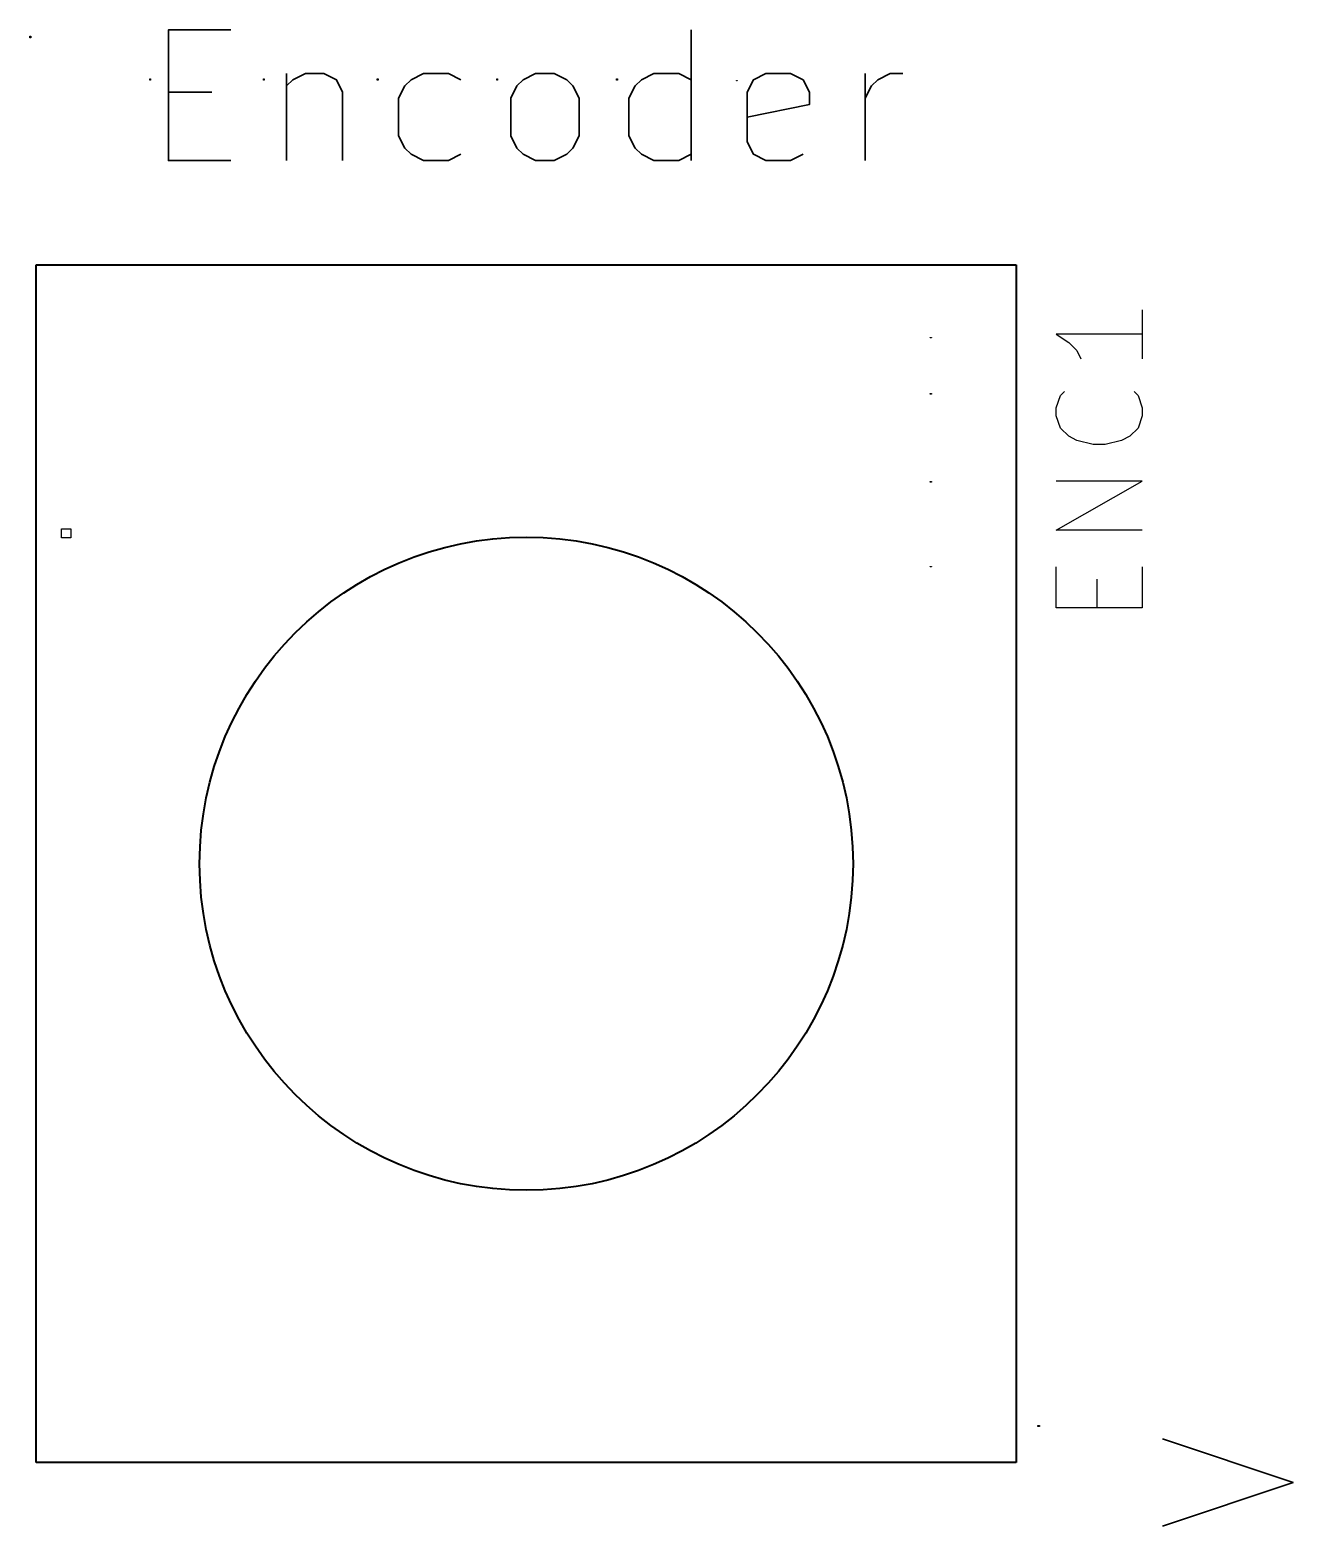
# Model space of a CAD drawing. Header units: millimetres. Extents: x -139 to 75, y -28 to 93.
# Drawn here: x -118.38 to -103.65, y -12.04 to 5.42 of the extents above; entities that cross this region are included whole.
import ezdxf

# ---------------------------------------------------------------- set-up
doc = ezdxf.new("R2010")
doc.units = ezdxf.units.MM
doc.header["$MEASUREMENT"] = 0
doc.header["$XCLIPFRAME"] = 0
doc.layers.add('Layer 1', color=7, linetype='Continuous')
picture_1 = doc.add_image_def('image124.jpg', size_in_pixel=(548, 548))
picture_2 = doc.add_image_def('image214.jpg', size_in_pixel=(109, 73))
picture_3 = doc.add_image_def('image215.jpg', size_in_pixel=(72, 34))
picture_4 = doc.add_image_def('image216.jpg', size_in_pixel=(72, 41))
picture_5 = doc.add_image_def('image217.jpg', size_in_pixel=(72, 44))
picture_6 = doc.add_image_def('image218.jpg', size_in_pixel=(72, 20))
picture_7 = doc.add_image_def('image219.jpg', size_in_pixel=(52, 109))
picture_8 = doc.add_image_def('image220.jpg', size_in_pixel=(47, 73))
picture_9 = doc.add_image_def('image221.jpg', size_in_pixel=(52, 73))
picture_10 = doc.add_image_def('image222.jpg', size_in_pixel=(57, 73))
picture_11 = doc.add_image_def('image223.jpg', size_in_pixel=(52, 73))
picture_12 = doc.add_image_def('image224.jpg', size_in_pixel=(52, 73))
picture_13 = doc.add_image_def('image225.jpg', size_in_pixel=(31, 20))

msp = doc.modelspace()

# ---------------------------------------------------------------- linework, layer by layer
at = {"layer": 'Layer 1', "color": 136, "lineweight": 30}
for points, knots in [([(-116.0373, 3.8919), (-116.0373, 3.8919), (-116.7637, 3.8919), (-116.7637, 3.8919), (-116.7637, 3.8919), (-116.7637, 3.8919), (-116.7637, 5.4159), (-116.7637, 5.4159), (-116.7637, 5.4159), (-116.7637, 5.4159), (-116.0373, 5.4159), (-116.0373, 5.4159)], [0, 0, 0, 0, 0.25, 0.25, 0.25, 0.25, 0.5, 0.5, 0.5, 0.5, 1, 1, 1, 1]), ([(-115.3845, 4.9079), (-115.3845, 4.9079), (-115.3845, 4.9079), (-115.3845, 4.9079), (-115.3845, 4.9079), (-115.3845, 4.9079), (-115.3845, 4.9079), (-115.3845, 4.9079)], [0, 0, 0, 0, 0.3333333, 0.3333333, 0.3333333, 0.3333333, 1, 1, 1, 1]), ([(-115.3845, 4.7631), (-115.3845, 4.7631), (-115.3108, 4.8342), (-115.3108, 4.8342), (-115.3108, 4.8342), (-115.3108, 4.8342), (-115.166, 4.9079), (-115.166, 4.9079), (-115.166, 4.9079), (-115.166, 4.9079), (-114.9501, 4.9079), (-114.9501, 4.9079), (-114.9501, 4.9079), (-114.9501, 4.9079), (-114.8028, 4.8342), (-114.8028, 4.8342), (-114.8028, 4.8342), (-114.8028, 4.8342), (-114.7317, 4.6895), (-114.7317, 4.6895), (-114.7317, 4.6895), (-114.7317, 4.6895), (-114.7317, 3.8919), (-114.7317, 3.8919)], [0, 0, 0, 0, 0.1428571, 0.1428571, 0.1428571, 0.1428571, 0.2857143, 0.2857143, 0.2857143, 0.2857143, 0.4285714, 0.4285714, 0.4285714, 0.4285714, 0.5714286, 0.5714286, 0.5714286, 0.5714286, 0.7142857, 0.7142857, 0.7142857, 0.7142857, 1, 1, 1, 1]), ([(-113.3525, 3.9656), (-113.3525, 3.9656), (-113.4973, 3.8919), (-113.4973, 3.8919), (-113.4973, 3.8919), (-113.4973, 3.8919), (-113.7868, 3.8919), (-113.7868, 3.8919), (-113.7868, 3.8919), (-113.7868, 3.8919), (-113.9341, 3.9656), (-113.9341, 3.9656), (-113.9341, 3.9656), (-113.9341, 3.9656), (-114.0053, 4.0367), (-114.0053, 4.0367), (-114.0053, 4.0367), (-114.0053, 4.0367), (-114.0789, 4.1815), (-114.0789, 4.1815), (-114.0789, 4.1815), (-114.0789, 4.1815), (-114.0789, 4.6183), (-114.0789, 4.6183), (-114.0789, 4.6183), (-114.0789, 4.6183), (-114.0053, 4.7631), (-114.0053, 4.7631), (-114.0053, 4.7631), (-114.0053, 4.7631), (-113.9341, 4.8342), (-113.9341, 4.8342), (-113.9341, 4.8342), (-113.9341, 4.8342), (-113.7868, 4.9079), (-113.7868, 4.9079), (-113.7868, 4.9079), (-113.7868, 4.9079), (-113.4973, 4.9079), (-113.4973, 4.9079), (-113.4973, 4.9079), (-113.4973, 4.9079), (-113.3525, 4.8342), (-113.3525, 4.8342)], [0, 0, 0, 0, 0.0833333, 0.0833333, 0.0833333, 0.0833333, 0.1666667, 0.1666667, 0.1666667, 0.1666667, 0.25, 0.25, 0.25, 0.25, 0.3333333, 0.3333333, 0.3333333, 0.3333333, 0.4166667, 0.4166667, 0.4166667, 0.4166667, 0.5, 0.5, 0.5, 0.5, 0.5833333, 0.5833333, 0.5833333, 0.5833333, 0.6666667, 0.6666667, 0.6666667, 0.6666667, 0.75, 0.75, 0.75, 0.75, 0.8333333, 0.8333333, 0.8333333, 0.8333333, 1, 1, 1, 1]), ([(-112.4813, 3.8919), (-112.4813, 3.8919), (-112.626, 3.9656), (-112.626, 3.9656), (-112.626, 3.9656), (-112.626, 3.9656), (-112.6997, 4.0367), (-112.6997, 4.0367), (-112.6997, 4.0367), (-112.6997, 4.0367), (-112.7708, 4.1815), (-112.7708, 4.1815), (-112.7708, 4.1815), (-112.7708, 4.1815), (-112.7708, 4.6183), (-112.7708, 4.6183), (-112.7708, 4.6183), (-112.7708, 4.6183), (-112.6997, 4.7631), (-112.6997, 4.7631), (-112.6997, 4.7631), (-112.6997, 4.7631), (-112.626, 4.8342), (-112.626, 4.8342), (-112.626, 4.8342), (-112.626, 4.8342), (-112.4813, 4.9079), (-112.4813, 4.9079), (-112.4813, 4.9079), (-112.4813, 4.9079), (-112.2629, 4.9079), (-112.2629, 4.9079), (-112.2629, 4.9079), (-112.2629, 4.9079), (-112.1181, 4.8342), (-112.1181, 4.8342), (-112.1181, 4.8342), (-112.1181, 4.8342), (-112.047, 4.7631), (-112.047, 4.7631), (-112.047, 4.7631), (-112.047, 4.7631), (-111.9734, 4.6183), (-111.9734, 4.6183), (-111.9734, 4.6183), (-111.9734, 4.6183), (-111.9734, 4.1815), (-111.9734, 4.1815), (-111.9734, 4.1815), (-111.9734, 4.1815), (-112.047, 4.0367), (-112.047, 4.0367), (-112.047, 4.0367), (-112.047, 4.0367), (-112.1181, 3.9656), (-112.1181, 3.9656), (-112.1181, 3.9656), (-112.1181, 3.9656), (-112.2629, 3.8919), (-112.2629, 3.8919), (-112.2629, 3.8919), (-112.2629, 3.8919), (-112.4813, 3.8919), (-112.4813, 3.8919)], [0, 0, 0, 0, 0.0588235, 0.0588235, 0.0588235, 0.0588235, 0.1176471, 0.1176471, 0.1176471, 0.1176471, 0.1764706, 0.1764706, 0.1764706, 0.1764706, 0.2352941, 0.2352941, 0.2352941, 0.2352941, 0.2941176, 0.2941176, 0.2941176, 0.2941176, 0.3529412, 0.3529412, 0.3529412, 0.3529412, 0.4117647, 0.4117647, 0.4117647, 0.4117647, 0.4705882, 0.4705882, 0.4705882, 0.4705882, 0.5294118, 0.5294118, 0.5294118, 0.5294118, 0.5882353, 0.5882353, 0.5882353, 0.5882353, 0.6470588, 0.6470588, 0.6470588, 0.6470588, 0.7058824, 0.7058824, 0.7058824, 0.7058824, 0.7647059, 0.7647059, 0.7647059, 0.7647059, 0.8235294, 0.8235294, 0.8235294, 0.8235294, 0.8823529, 0.8823529, 0.8823529, 0.8823529, 1, 1, 1, 1]), ([(-110.6678, 3.9656), (-110.6678, 3.9656), (-110.8126, 3.8919), (-110.8126, 3.8919), (-110.8126, 3.8919), (-110.8126, 3.8919), (-111.1021, 3.8919), (-111.1021, 3.8919), (-111.1021, 3.8919), (-111.1021, 3.8919), (-111.2469, 3.9656), (-111.2469, 3.9656), (-111.2469, 3.9656), (-111.2469, 3.9656), (-111.3206, 4.0367), (-111.3206, 4.0367), (-111.3206, 4.0367), (-111.3206, 4.0367), (-111.3942, 4.1815), (-111.3942, 4.1815), (-111.3942, 4.1815), (-111.3942, 4.1815), (-111.3942, 4.6183), (-111.3942, 4.6183), (-111.3942, 4.6183), (-111.3942, 4.6183), (-111.3206, 4.7631), (-111.3206, 4.7631), (-111.3206, 4.7631), (-111.3206, 4.7631), (-111.2469, 4.8342), (-111.2469, 4.8342), (-111.2469, 4.8342), (-111.2469, 4.8342), (-111.1021, 4.9079), (-111.1021, 4.9079), (-111.1021, 4.9079), (-111.1021, 4.9079), (-110.8126, 4.9079), (-110.8126, 4.9079), (-110.8126, 4.9079), (-110.8126, 4.9079), (-110.6678, 4.8342), (-110.6678, 4.8342)], [0, 0, 0, 0, 0.0833333, 0.0833333, 0.0833333, 0.0833333, 0.1666667, 0.1666667, 0.1666667, 0.1666667, 0.25, 0.25, 0.25, 0.25, 0.3333333, 0.3333333, 0.3333333, 0.3333333, 0.4166667, 0.4166667, 0.4166667, 0.4166667, 0.5, 0.5, 0.5, 0.5, 0.5833333, 0.5833333, 0.5833333, 0.5833333, 0.6666667, 0.6666667, 0.6666667, 0.6666667, 0.75, 0.75, 0.75, 0.75, 0.8333333, 0.8333333, 0.8333333, 0.8333333, 1, 1, 1, 1]), ([(-109.3622, 3.9656), (-109.3622, 3.9656), (-109.507, 3.8919), (-109.507, 3.8919), (-109.507, 3.8919), (-109.507, 3.8919), (-109.7966, 3.8919), (-109.7966, 3.8919), (-109.7966, 3.8919), (-109.7966, 3.8919), (-109.9414, 3.9656), (-109.9414, 3.9656), (-109.9414, 3.9656), (-109.9414, 3.9656), (-110.015, 4.1103), (-110.015, 4.1103), (-110.015, 4.1103), (-110.015, 4.1103), (-110.015, 4.6895), (-110.015, 4.6895), (-110.015, 4.6895), (-110.015, 4.6895), (-109.9414, 4.8342), (-109.9414, 4.8342), (-109.9414, 4.8342), (-109.9414, 4.8342), (-109.7966, 4.9079), (-109.7966, 4.9079), (-109.7966, 4.9079), (-109.7966, 4.9079), (-109.507, 4.9079), (-109.507, 4.9079), (-109.507, 4.9079), (-109.507, 4.9079), (-109.3622, 4.8342), (-109.3622, 4.8342), (-109.3622, 4.8342), (-109.3622, 4.8342), (-109.2886, 4.6895), (-109.2886, 4.6895), (-109.2886, 4.6895), (-109.2886, 4.6895), (-109.2886, 4.5447), (-109.2886, 4.5447), (-109.2886, 4.5447), (-109.2886, 4.5447), (-110.015, 4.3999), (-110.015, 4.3999)], [0, 0, 0, 0, 0.0769231, 0.0769231, 0.0769231, 0.0769231, 0.1538462, 0.1538462, 0.1538462, 0.1538462, 0.2307692, 0.2307692, 0.2307692, 0.2307692, 0.3076923, 0.3076923, 0.3076923, 0.3076923, 0.3846154, 0.3846154, 0.3846154, 0.3846154, 0.4615385, 0.4615385, 0.4615385, 0.4615385, 0.5384615, 0.5384615, 0.5384615, 0.5384615, 0.6153846, 0.6153846, 0.6153846, 0.6153846, 0.6923077, 0.6923077, 0.6923077, 0.6923077, 0.7692308, 0.7692308, 0.7692308, 0.7692308, 0.8461538, 0.8461538, 0.8461538, 0.8461538, 1, 1, 1, 1]), ([(-108.6358, 4.6183), (-108.6358, 4.6183), (-108.5621, 4.7631), (-108.5621, 4.7631), (-108.5621, 4.7631), (-108.5621, 4.7631), (-108.491, 4.8342), (-108.491, 4.8342), (-108.491, 4.8342), (-108.491, 4.8342), (-108.3462, 4.9079), (-108.3462, 4.9079), (-108.3462, 4.9079), (-108.3462, 4.9079), (-108.1989, 4.9079), (-108.1989, 4.9079)], [0, 0, 0, 0, 0.2, 0.2, 0.2, 0.2, 0.4, 0.4, 0.4, 0.4, 0.6, 0.6, 0.6, 0.6, 1, 1, 1, 1]), ([(-115.3845, 4.7631), (-115.3845, 4.7631), (-115.3845, 4.7631), (-115.3845, 4.7631), (-115.3845, 4.7631), (-115.3845, 4.7631), (-115.3845, 4.7631), (-115.3845, 4.7631)], [0, 0, 0, 0, 0.3333333, 0.3333333, 0.3333333, 0.3333333, 1, 1, 1, 1]), ([(-116.7637, 4.6895), (-116.7637, 4.6895), (-116.7637, 4.6895), (-116.7637, 4.6895), (-116.7637, 4.6895), (-116.7637, 4.6895), (-116.7637, 4.6895), (-116.7637, 4.6895)], [0, 0, 0, 0, 0.3333333, 0.3333333, 0.3333333, 0.3333333, 1, 1, 1, 1]), ([(-108.6358, 4.6183), (-108.6358, 4.6183), (-108.6358, 4.6183), (-108.6358, 4.6183), (-108.6358, 4.6183), (-108.6358, 4.6183), (-108.6358, 4.6183), (-108.6358, 4.6183)], [0, 0, 0, 0, 0.3333333, 0.3333333, 0.3333333, 0.3333333, 1, 1, 1, 1]), ([(-116.0373, 3.8919), (-116.0373, 3.8919), (-116.0373, 3.8919), (-116.0373, 3.8919), (-116.0373, 3.8919), (-116.0373, 3.8919), (-116.0373, 3.8919), (-116.0373, 3.8919)], [0, 0, 0, 0, 0.3333333, 0.3333333, 0.3333333, 0.3333333, 1, 1, 1, 1]), ([(-113.3525, 3.9656), (-113.3525, 3.9656), (-113.3525, 3.9656), (-113.3525, 3.9656), (-113.3525, 3.9656), (-113.3525, 3.9656), (-113.3525, 3.9656), (-113.3525, 3.9656)], [0, 0, 0, 0, 0.3333333, 0.3333333, 0.3333333, 0.3333333, 1, 1, 1, 1]), ([(-110.6678, 3.9656), (-110.6678, 3.9656), (-110.6678, 3.9656), (-110.6678, 3.9656), (-110.6678, 3.9656), (-110.6678, 3.9656), (-110.6678, 3.9656), (-110.6678, 3.9656)], [0, 0, 0, 0, 0.3333333, 0.3333333, 0.3333333, 0.3333333, 1, 1, 1, 1]), ([(-110.6678, 3.8919), (-110.6678, 3.8919), (-110.6678, 3.8919), (-110.6678, 3.8919), (-110.6678, 3.8919), (-110.6678, 3.8919), (-110.6678, 3.8919), (-110.6678, 3.8919)], [0, 0, 0, 0, 0.3333333, 0.3333333, 0.3333333, 0.3333333, 1, 1, 1, 1]), ([(-109.3622, 3.9656), (-109.3622, 3.9656), (-109.3622, 3.9656), (-109.3622, 3.9656), (-109.3622, 3.9656), (-109.3622, 3.9656), (-109.3622, 3.9656), (-109.3622, 3.9656)], [0, 0, 0, 0, 0.3333333, 0.3333333, 0.3333333, 0.3333333, 1, 1, 1, 1]), ([(-108.6358, 3.8919), (-108.6358, 3.8919), (-108.6358, 3.8919), (-108.6358, 3.8919), (-108.6358, 3.8919), (-108.6358, 3.8919), (-108.6358, 3.8919), (-108.6358, 3.8919)], [0, 0, 0, 0, 0.3333333, 0.3333333, 0.3333333, 0.3333333, 1, 1, 1, 1]), ([(-105.1712, -12.0363), (-105.1712, -12.0363), (-103.6472, -11.5283), (-103.6472, -11.5283), (-103.6472, -11.5283), (-103.6472, -11.5283), (-105.1712, -11.0203), (-105.1712, -11.0203)], [0, 0, 0, 0, 0.3333333, 0.3333333, 0.3333333, 0.3333333, 1, 1, 1, 1]), ([(-105.1712, -12.0363), (-105.1712, -12.0363), (-105.1712, -12.0363), (-105.1712, -12.0363), (-105.1712, -12.0363), (-105.1712, -12.0363), (-105.1712, -12.0363), (-105.1712, -12.0363)], [0, 0, 0, 0, 0.3333333, 0.3333333, 0.3333333, 0.3333333, 1, 1, 1, 1])]:
    msp.add_open_spline(points, degree=3, knots=knots, dxfattribs=at)
for points in [[(-110.6678, 3.8919), (-110.6678, 3.8919), (-110.6678, 5.4159), (-110.6678, 5.4159)], [(-115.3845, 4.9079), (-115.3845, 4.9079), (-115.3845, 3.8919), (-115.3845, 3.8919)], [(-108.6358, 3.8919), (-108.6358, 3.8919), (-108.6358, 4.9079), (-108.6358, 4.9079)], [(-116.7637, 4.6895), (-116.7637, 4.6895), (-116.2557, 4.6895), (-116.2557, 4.6895)]]:
    msp.add_open_spline(points, degree=3, dxfattribs=at)
at = {"layer": 'Layer 1', "color": 136, "lineweight": 40}
for points in [[(-118.3055, 2.6752), (-118.3055, 2.6752), (-106.8756, 2.6752), (-106.8756, 2.6752)], [(-118.3055, -11.2947), (-118.3055, -11.2947), (-118.3055, 2.6752), (-118.3055, 2.6752)], [(-106.8756, 2.6752), (-106.8756, 2.6752), (-106.8756, -11.2947), (-106.8756, -11.2947)], [(-106.8756, -11.2947), (-106.8756, -11.2947), (-118.3055, -11.2947), (-118.3055, -11.2947)]]:
    msp.add_open_spline(points, degree=3, dxfattribs=at)
for points, knots in [([(-118.3055, 2.6752), (-118.3055, 2.6752), (-118.3055, 2.6752), (-118.3055, 2.6752), (-118.3055, 2.6752), (-118.3055, 2.6752), (-118.3055, 2.6752), (-118.3055, 2.6752)], [0, 0, 0, 0, 0.3333333, 0.3333333, 0.3333333, 0.3333333, 1, 1, 1, 1]), ([(-106.8756, 2.6752), (-106.8756, 2.6752), (-106.8756, 2.6752), (-106.8756, 2.6752), (-106.8756, 2.6752), (-106.8756, 2.6752), (-106.8756, 2.6752), (-106.8756, 2.6752)], [0, 0, 0, 0, 0.3333333, 0.3333333, 0.3333333, 0.3333333, 1, 1, 1, 1]), ([(-108.7793, -4.3099), (-108.7793, -2.2057), (-110.4851, -0.5), (-112.5892, -0.5), (-112.5892, -0.5), (-114.6934, -0.5), (-116.3992, -2.2057), (-116.3992, -4.3099), (-116.3992, -4.3099), (-116.3992, -6.4141), (-114.6934, -8.1199), (-112.5892, -8.1199), (-112.5892, -8.1199), (-110.4851, -8.1199), (-108.7793, -6.4141), (-108.7793, -4.3099)], [0, 0, 0, 0, 0.2, 0.2, 0.2, 0.2, 0.4, 0.4, 0.4, 0.4, 0.6, 0.6, 0.6, 0.6, 1, 1, 1, 1]), ([(-118.3055, -11.2947), (-118.3055, -11.2947), (-118.3055, -11.2947), (-118.3055, -11.2947), (-118.3055, -11.2947), (-118.3055, -11.2947), (-118.3055, -11.2947), (-118.3055, -11.2947)], [0, 0, 0, 0, 0.3333333, 0.3333333, 0.3333333, 0.3333333, 1, 1, 1, 1]), ([(-106.8756, -11.2947), (-106.8756, -11.2947), (-106.8756, -11.2947), (-106.8756, -11.2947), (-106.8756, -11.2947), (-106.8756, -11.2947), (-106.8756, -11.2947), (-106.8756, -11.2947)], [0, 0, 0, 0, 0.3333333, 0.3333333, 0.3333333, 0.3333333, 1, 1, 1, 1])]:
    msp.add_open_spline(points, degree=3, knots=knots, dxfattribs=at)
at = {"layer": 'Layer 1', "color": 136, "lineweight": 25}
for points in [[(-105.4075, 2.152), (-105.4075, 2.152), (-105.4075, 1.5805), (-105.4075, 1.5805)], [(-105.9307, -1.3253), (-105.9307, -1.3253), (-105.9307, -0.99), (-105.9307, -0.99)]]:
    msp.add_open_spline(points, degree=3, dxfattribs=at)
for points, knots in [([(-105.4075, 2.152), (-105.4075, 2.152), (-105.4075, 2.152), (-105.4075, 2.152), (-105.4075, 2.152), (-105.4075, 2.152), (-105.4075, 2.152), (-105.4075, 2.152)], [0, 0, 0, 0, 0.3333333, 0.3333333, 0.3333333, 0.3333333, 1, 1, 1, 1]), ([(-105.4075, 1.8675), (-105.4075, 1.8675), (-106.4082, 1.8675), (-106.4082, 1.8675), (-106.4082, 1.8675), (-106.4082, 1.8675), (-106.2634, 1.771), (-106.2634, 1.771), (-106.2634, 1.771), (-106.2634, 1.771), (-106.1695, 1.677), (-106.1695, 1.677), (-106.1695, 1.677), (-106.1695, 1.677), (-106.1212, 1.5805), (-106.1212, 1.5805)], [0, 0, 0, 0, 0.2, 0.2, 0.2, 0.2, 0.4, 0.4, 0.4, 0.4, 0.6, 0.6, 0.6, 0.6, 1, 1, 1, 1]), ([(-105.4075, 1.8675), (-105.4075, 1.8675), (-105.4075, 1.8675), (-105.4075, 1.8675), (-105.4075, 1.8675), (-105.4075, 1.8675), (-105.4075, 1.8675), (-105.4075, 1.8675)], [0, 0, 0, 0, 0.3333333, 0.3333333, 0.3333333, 0.3333333, 1, 1, 1, 1]), ([(-105.5014, 1.1995), (-105.5014, 1.1995), (-105.4557, 1.1512), (-105.4557, 1.1512), (-105.4557, 1.1512), (-105.4557, 1.1512), (-105.4075, 1.009), (-105.4075, 1.009), (-105.4075, 1.009), (-105.4075, 1.009), (-105.4075, 0.915), (-105.4075, 0.915), (-105.4075, 0.915), (-105.4075, 0.915), (-105.4557, 0.7702), (-105.4557, 0.7702), (-105.4557, 0.7702), (-105.4557, 0.7702), (-105.5497, 0.6763), (-105.5497, 0.6763), (-105.5497, 0.6763), (-105.5497, 0.6763), (-105.6462, 0.628), (-105.6462, 0.628), (-105.6462, 0.628), (-105.6462, 0.628), (-105.8367, 0.5797), (-105.8367, 0.5797), (-105.8367, 0.5797), (-105.8367, 0.5797), (-105.979, 0.5797), (-105.979, 0.5797), (-105.979, 0.5797), (-105.979, 0.5797), (-106.1695, 0.628), (-106.1695, 0.628), (-106.1695, 0.628), (-106.1695, 0.628), (-106.2634, 0.6763), (-106.2634, 0.6763), (-106.2634, 0.6763), (-106.2634, 0.6763), (-106.36, 0.7702), (-106.36, 0.7702), (-106.36, 0.7702), (-106.36, 0.7702), (-106.4082, 0.915), (-106.4082, 0.915), (-106.4082, 0.915), (-106.4082, 0.915), (-106.4082, 1.009), (-106.4082, 1.009), (-106.4082, 1.009), (-106.4082, 1.009), (-106.36, 1.1512), (-106.36, 1.1512), (-106.36, 1.1512), (-106.36, 1.1512), (-106.3117, 1.1995), (-106.3117, 1.1995)], [0, 0, 0, 0, 0.0625, 0.0625, 0.0625, 0.0625, 0.125, 0.125, 0.125, 0.125, 0.1875, 0.1875, 0.1875, 0.1875, 0.25, 0.25, 0.25, 0.25, 0.3125, 0.3125, 0.3125, 0.3125, 0.375, 0.375, 0.375, 0.375, 0.4375, 0.4375, 0.4375, 0.4375, 0.5, 0.5, 0.5, 0.5, 0.5625, 0.5625, 0.5625, 0.5625, 0.625, 0.625, 0.625, 0.625, 0.6875, 0.6875, 0.6875, 0.6875, 0.75, 0.75, 0.75, 0.75, 0.8125, 0.8125, 0.8125, 0.8125, 0.875, 0.875, 0.875, 0.875, 1, 1, 1, 1]), ([(-105.5014, 1.1995), (-105.5014, 1.1995), (-105.5014, 1.1995), (-105.5014, 1.1995), (-105.5014, 1.1995), (-105.5014, 1.1995), (-105.5014, 1.1995), (-105.5014, 1.1995)], [0, 0, 0, 0, 0.3333333, 0.3333333, 0.3333333, 0.3333333, 1, 1, 1, 1]), ([(-105.4075, -0.4185), (-105.4075, -0.4185), (-106.4082, -0.4185), (-106.4082, -0.4185), (-106.4082, -0.4185), (-106.4082, -0.4185), (-105.4075, 0.153), (-105.4075, 0.153), (-105.4075, 0.153), (-105.4075, 0.153), (-106.4082, 0.153), (-106.4082, 0.153)], [0, 0, 0, 0, 0.25, 0.25, 0.25, 0.25, 0.5, 0.5, 0.5, 0.5, 1, 1, 1, 1]), ([(-105.4075, -0.4185), (-105.4075, -0.4185), (-105.4075, -0.4185), (-105.4075, -0.4185), (-105.4075, -0.4185), (-105.4075, -0.4185), (-105.4075, -0.4185), (-105.4075, -0.4185)], [0, 0, 0, 0, 0.3333333, 0.3333333, 0.3333333, 0.3333333, 1, 1, 1, 1]), ([(-105.4075, -0.8477), (-105.4075, -0.8477), (-105.4075, -1.3253), (-105.4075, -1.3253), (-105.4075, -1.3253), (-105.4075, -1.3253), (-106.4082, -1.3253), (-106.4082, -1.3253), (-106.4082, -1.3253), (-106.4082, -1.3253), (-106.4082, -0.8477), (-106.4082, -0.8477)], [0, 0, 0, 0, 0.25, 0.25, 0.25, 0.25, 0.5, 0.5, 0.5, 0.5, 1, 1, 1, 1]), ([(-105.4075, -0.8477), (-105.4075, -0.8477), (-105.4075, -0.8477), (-105.4075, -0.8477), (-105.4075, -0.8477), (-105.4075, -0.8477), (-105.4075, -0.8477), (-105.4075, -0.8477)], [0, 0, 0, 0, 0.3333333, 0.3333333, 0.3333333, 0.3333333, 1, 1, 1, 1]), ([(-105.9307, -1.3253), (-105.9307, -1.3253), (-105.9307, -1.3253), (-105.9307, -1.3253), (-105.9307, -1.3253), (-105.9307, -1.3253), (-105.9307, -1.3253), (-105.9307, -1.3253)], [0, 0, 0, 0, 0.3333333, 0.3333333, 0.3333333, 0.3333333, 1, 1, 1, 1])]:
    msp.add_open_spline(points, degree=3, knots=knots, dxfattribs=at)

# ---------------------------------------------------------------- pictures from other files: only their frames are drawn
at = {"layer": 'Layer 1', "color": 136}
image = msp.add_image(picture_7, insert=(-116.7637, 3.8919), size_in_units=(0.7222, 1.5139), dxfattribs=at)
image.set_boundary_path([(-116.764, 3.892), (-116.037, 5.416)])
image.dxf.flags = 3
image = msp.add_image(picture_8, insert=(-115.3845, 3.8919), size_in_units=(0.6528, 1.0139), dxfattribs=at)
image.set_boundary_path([(-115.385, 3.892), (-114.732, 4.908)])
image.dxf.flags = 3
image = msp.add_image(picture_9, insert=(-114.0789, 3.8919), size_in_units=(0.7222, 1.0139), dxfattribs=at)
image.set_boundary_path([(-114.079, 3.892), (-113.353, 4.908)])
image.dxf.flags = 3
image = msp.add_image(picture_10, insert=(-112.7708, 3.8919), size_in_units=(0.7917, 1.0139), dxfattribs=at)
image.set_boundary_path([(-112.771, 3.892), (-111.973, 4.908)])
image.dxf.flags = 3
image = msp.add_image(picture_11, insert=(-111.3942, 3.8919), size_in_units=(0.7222, 1.0139), dxfattribs=at)
image.set_boundary_path([(-111.394, 3.892), (-110.668, 4.908)])
image.dxf.flags = 3
image = msp.add_image(picture_12, insert=(-110.015, 3.8919), size_in_units=(0.7222, 1.0139), dxfattribs=at)
image.set_boundary_path([(-110.015, 3.892), (-109.289, 4.908)])
image.dxf.flags = 3
image = msp.add_image(picture_13, insert=(-108.6358, 4.6183), size_in_units=(0.4306, 0.2778), dxfattribs=at)
image.set_boundary_path([(-108.636, 4.618), (-108.199, 4.908)])
image.dxf.flags = 3
image = msp.add_image(picture_6, insert=(-106.4082, 1.5805), size_in_units=(1, 0.2778), dxfattribs=at)
image.set_boundary_path([(-106.408, 1.58), (-105.407, 1.867)])
image.dxf.flags = 3
image = msp.add_image(picture_5, insert=(-106.4082, 0.5797), size_in_units=(1, 0.6111), dxfattribs=at)
image.set_boundary_path([(-106.408, 0.58), (-105.407, 1.2)])
image.dxf.flags = 3
image = msp.add_image(picture_4, insert=(-106.4082, -0.4185), size_in_units=(1, 0.5694), dxfattribs=at)
image.set_boundary_path([(-106.408, -0.418), (-105.407, 0.153)])
image.dxf.flags = 3
image = msp.add_image(picture_1, insert=(-116.3992, -8.1199), size_in_units=(7.6111, 7.6111), dxfattribs=at)
image.set_boundary_path([(-116.399, -8.12), (-108.78, -0.5)])
image.dxf.flags = 3
image = msp.add_image(picture_3, insert=(-106.4082, -1.3253), size_in_units=(1, 0.4722), dxfattribs=at)
image.set_boundary_path([(-106.408, -1.325), (-105.407, -0.848)])
image.dxf.flags = 3
image = msp.add_image(picture_2, insert=(-105.1712, -12.0363), size_in_units=(1.5139, 1.0139), dxfattribs=at)
image.set_boundary_path([(-105.171, -12.036), (-103.647, -11.02)])
image.dxf.flags = 3

doc.saveas('drawing.dxf')
